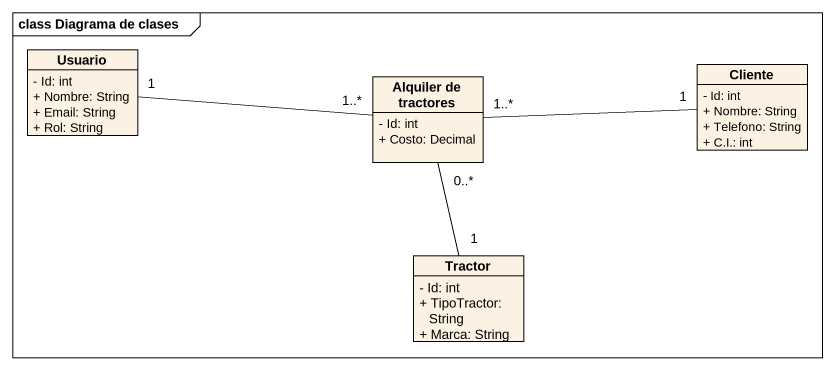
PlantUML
@startuml
mainframe class Diagrama de clases
hide circle
hide empty members
skinparam classAttributeIconSize 0
class Usuario {
  - Id: int
  + Nombre: String
  + Email: String
  + Rol: String
}
class "Alquiler de tractores" as Alquiler_de_tractores {
  - Id: int
  + Costo: Decimal
}
class Cliente {
  - Id: int
  + Nombre: String
  + Telefono: String
  + C.I.: int
}
class Tractor {
  - Id: int
  + TipoTractor: String
  + Marca: String
}
Usuario "1" -right- "1..*" Alquiler_de_tractores
Alquiler_de_tractores "1..*" -right- "1" Cliente
Tractor "1" -up- "0..*" Alquiler_de_tractores
@enduml
